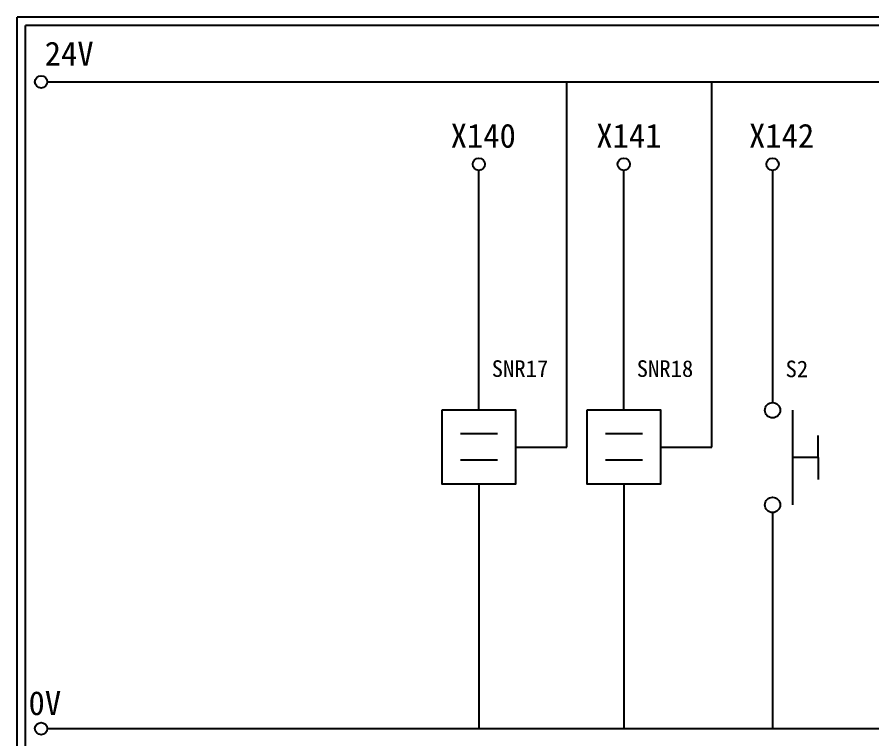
# Model space of a CAD drawing. Extents: x 325 to 612, y 3 to 207.
# Drawn here: x 325.3 to 453.8, y 98.4 to 207 of the extents above; entities that cross this region are included whole.
import ezdxf

# ---------------------------------------------------------------- set-up
doc = ezdxf.new("R2010")
doc.units = 0
doc.layers.get('0').update_dxf_attribs({"linetype": 'CONTINUOUS'})
doc.layers.add('圖框層', color=7, linetype='CONTINUOUS')
doc.layers.add('標尺寸層', color=3, linetype='CONTINUOUS')
doc.styles.add('STSL', font='kaiu.ttf')

msp = doc.modelspace()

# ---------------------------------------------------------------- linework, layer by layer
for p, q in [((407.92, 142.31), (407.92, 197.22)), ((429.71, 142.31), (429.71, 197.22)), ((394.7, 147.89), (394.7, 183.91)), ((416.48, 147.89), (416.48, 183.91)), ((445.72, 140.73), (445.72, 144.04)), ((400.21, 142.31), (407.92, 142.31)), ((421.99, 142.31), (429.71, 142.31)), ((445.72, 140.73), (445.72, 137.42)), ((394.7, 136.73), (394.7, 99.96)), ((416.48, 136.73), (416.48, 99.96))]:
    msp.add_line(p, q)
for points in [[(389.18, 147.89), (400.21, 147.89), (400.21, 136.73), (389.18, 136.73)], [(410.97, 147.89), (421.99, 147.89), (421.99, 136.73), (410.97, 136.73)]]:
    msp.add_lwpolyline(points, close=True)
at = {"layer": '圖框層', "color": 7}
for p, q in [((612.32, 206.97), (325.32, 206.97)), ((325.32, 3), (325.32, 206.97)), ((611.07, 205.72), (326.57, 205.72)), ((326.57, 4.25), (326.57, 205.72))]:
    msp.add_line(p, q, dxfattribs=at)
at = {"layer": '標尺寸層', "color": 7}
for p, q in [((329.84, 197.22), (607.44, 197.22)), ((438.85, 183.91), (438.85, 148.99)), ((441.86, 147.84), (441.86, 133.61)), ((391.94, 144.34), (397.5, 144.34)), ((413.72, 144.34), (419.29, 144.34)), ((391.94, 140.37), (397.5, 140.37)), ((413.72, 140.37), (419.29, 140.37)), ((445.72, 140.73), (441.86, 140.73)), ((438.85, 132.46), (438.85, 99.96)), ((330.05, 99.96), (607.92, 99.96))]:
    msp.add_line(p, q, dxfattribs=at)
for centre, radius in [((328.92, 197.22), 0.92), ((394.7, 184.83), 0.92), ((416.48, 184.83), 0.92), ((438.85, 184.83), 0.92), ((438.85, 147.84), 1.15), ((438.85, 133.61), 1.15), ((328.92, 99.96), 0.92)]:
    msp.add_circle(centre, radius, dxfattribs=at)

# ---------------------------------------------------------------- texts
at = {"layer": '圖框層', "color": 4, "style": 'STSL'}
for s, height, p in [('24V', 3.6, (329.47, 199.68)), ('X140', 3.6, (390.48, 187.33)), ('X141', 3.6, (412.36, 187.33)), ('X142', 3.6, (435.31, 187.33)), ('SNR17', 2.5, (396.64, 152.86)), ('SNR18', 2.5, (418.43, 152.86)), ('S2', 2.5, (440.8, 152.81)), ('0V', 3.6, (327.04, 102))]:
    msp.add_text(s, height=height, dxfattribs=at).set_placement(p)

doc.saveas('drawing.dxf')
